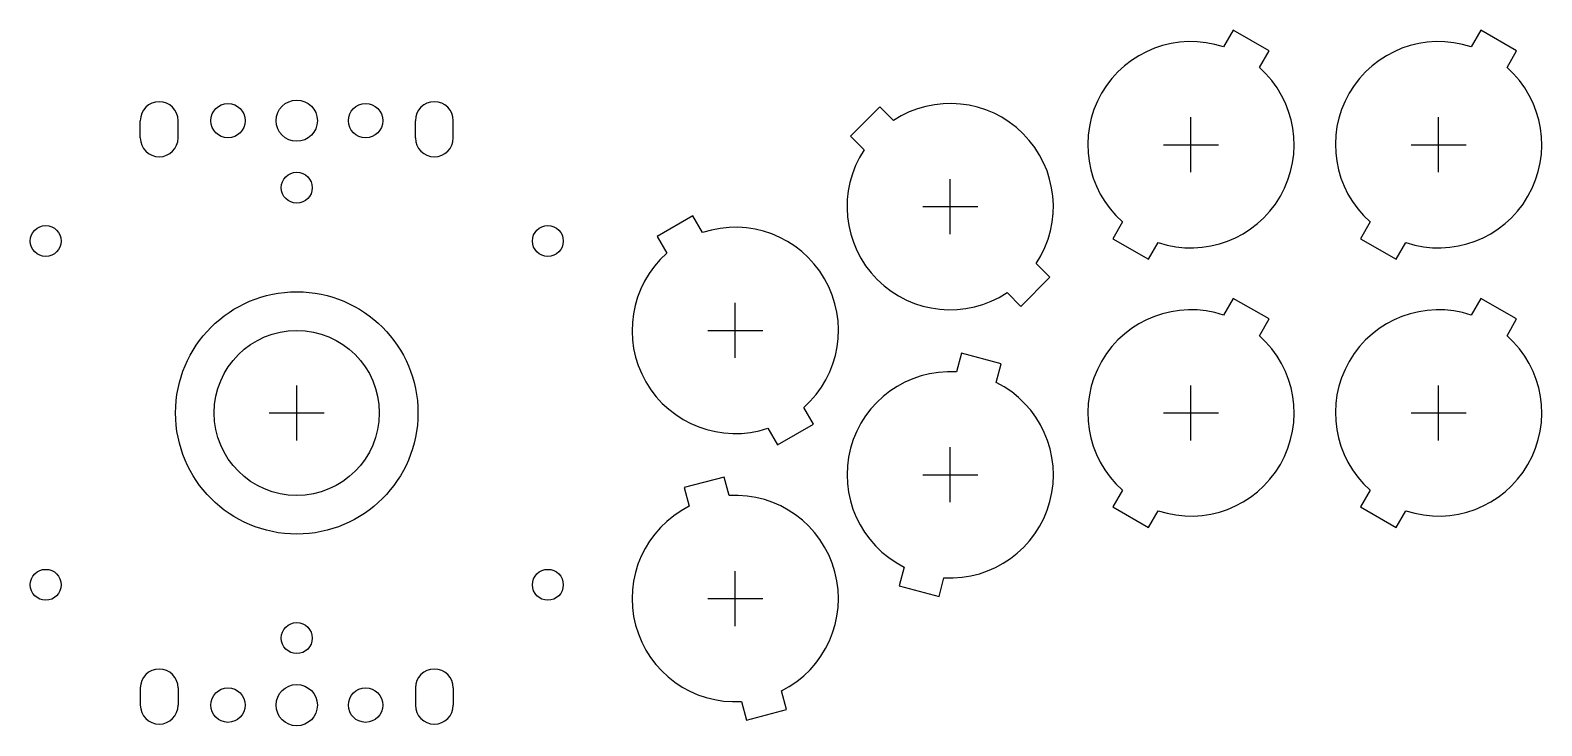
# Model space of a CAD drawing. Header units: millimetres. Extents: x -39 to 181, y -46 to 56.
import ezdxf

# ---------------------------------------------------------------- set-up
doc = ezdxf.new("R2010")
doc.units = ezdxf.units.MM
for name, color, linetype in [('BUTTONS', 1, 'Continuous'), ('GL_PLATE_HOLES', 2, 'Continuous'), ('JOYSTICK_BORE_24', 5, 'Continuous'), ('JOYSTICK_BORE_35.25', 3, 'Continuous'), ('REFERENCE', 8, 'Continuous')]:
    doc.layers.add(name, color=color, linetype=linetype)

msp = doc.modelspace()

# ---------------------------------------------------------------- linework, layer by layer
at = {"layer": 'BUTTONS'}
for points in [[(134.75, 53.23, 0.816497), (120.05, 27.77), (118.65, 25.34), (123.85, 22.34), (125.25, 24.77, 0.816497), (139.95, 50.23), (141.35, 52.66), (136.15, 55.66)], [(170.75, 53.23, 0.816497), (156.05, 27.77), (154.65, 25.34), (159.85, 22.34), (161.25, 24.77, 0.816497), (175.95, 50.23), (177.35, 52.66), (172.15, 55.66)], [(82.49, 38.27, 0.816497), (103.27, 17.49), (105.25, 15.5), (109.5, 19.75), (107.51, 21.73, 0.816497), (86.73, 42.51), (84.75, 44.5), (80.5, 40.25)], [(53.8, 23.23, 0.816497), (68.5, -2.23), (69.9, -4.66), (75.1, -1.66), (73.7, 0.77, 0.816497), (59, 26.23), (57.6, 28.66), (52.4, 25.66)], [(134.75, 14.23, 0.816497), (120.05, -11.23), (118.65, -13.66), (123.85, -16.66), (125.25, -14.23, 0.816497), (139.95, 11.23), (141.35, 13.66), (136.15, 16.66)], [(170.75, 14.23, 0.816497), (156.05, -11.23), (154.65, -13.66), (159.85, -16.66), (161.25, -14.23, 0.816497), (175.95, 11.23), (177.35, 13.66), (172.15, 16.66)], [(95.91, 5.97, 0.816497), (88.3, -22.42), (87.57, -25.13), (93.37, -26.68), (94.09, -23.97, 0.816497), (101.7, 4.42), (102.43, 7.13), (96.63, 8.68)], [(57.05, -13.58, 0.816497), (64.66, -41.97), (65.38, -44.68), (71.18, -43.13), (70.45, -40.42, 0.816497), (62.84, -12.03), (62.12, -9.32), (56.32, -10.87)]]:
    msp.add_lwpolyline(points, format="xyb", close=True, dxfattribs=at)
at = {"layer": 'GL_PLATE_HOLES'}
for p, q in [((-22.75, 40), (-22.75, 42.5)), ((-17.25, 40), (-17.25, 42.5)), ((17.25, 40), (17.25, 42.5)), ((22.75, 40), (22.75, 42.5)), ((-22.75, -40), (-22.75, -42.5)), ((-17.25, -40), (-17.25, -42.5)), ((17.25, -40), (17.25, -42.5)), ((22.75, -40), (22.75, -42.5))]:
    msp.add_line(p, q, dxfattribs=at)
for centre, radius in [((-10, 42.5), 2.5), ((0, 42.5), 3), ((10, 42.5), 2.5), ((0, 32.75), 2.25), ((-36.5, 25), 2.25), ((36.5, 25), 2.25), ((-36.5, -25), 2.25), ((36.5, -25), 2.25), ((0, -32.75), 2.25), ((0, -42.5), 3), ((-10, -42.5), 2.5), ((10, -42.5), 2.5)]:
    msp.add_circle(centre, radius, dxfattribs=at)
for centre, start, end in [((-20, 42.5), 0, 180), ((20, 42.5), 0, 180), ((-20, 40), 180, 360), ((20, 40), 180, 360), ((-20, -40), 0, 180), ((20, -40), 0, 180), ((-20, -42.5), -180, 0), ((20, -42.5), -180, 0)]:
    msp.add_arc(centre, 2.75, start, end, dxfattribs=at)
at = {"layer": 'JOYSTICK_BORE_24'}
msp.add_circle((0, 0), 12, dxfattribs=at)
at = {"layer": 'JOYSTICK_BORE_35.25'}
msp.add_circle((0, 0), 17.62, dxfattribs=at)
at = {"layer": 'REFERENCE'}
for p, q in [((130, 35), (130, 43)), ((166, 35), (166, 43)), ((126, 39), (134, 39)), ((162, 39), (170, 39)), ((95, 26), (95, 34)), ((91, 30), (99, 30)), ((63.75, 8), (63.75, 16)), ((59.75, 12), (67.75, 12)), ((0, -4), (0, 4)), ((130, -4), (130, 4)), ((166, -4), (166, 4)), ((-4, 0), (4, 0)), ((126, 0), (134, 0)), ((162, 0), (170, 0)), ((95, -13), (95, -5)), ((91, -9), (99, -9)), ((63.75, -31), (63.75, -23)), ((59.75, -27), (67.75, -27))]:
    msp.add_line(p, q, dxfattribs=at)

doc.saveas('drawing.dxf')
